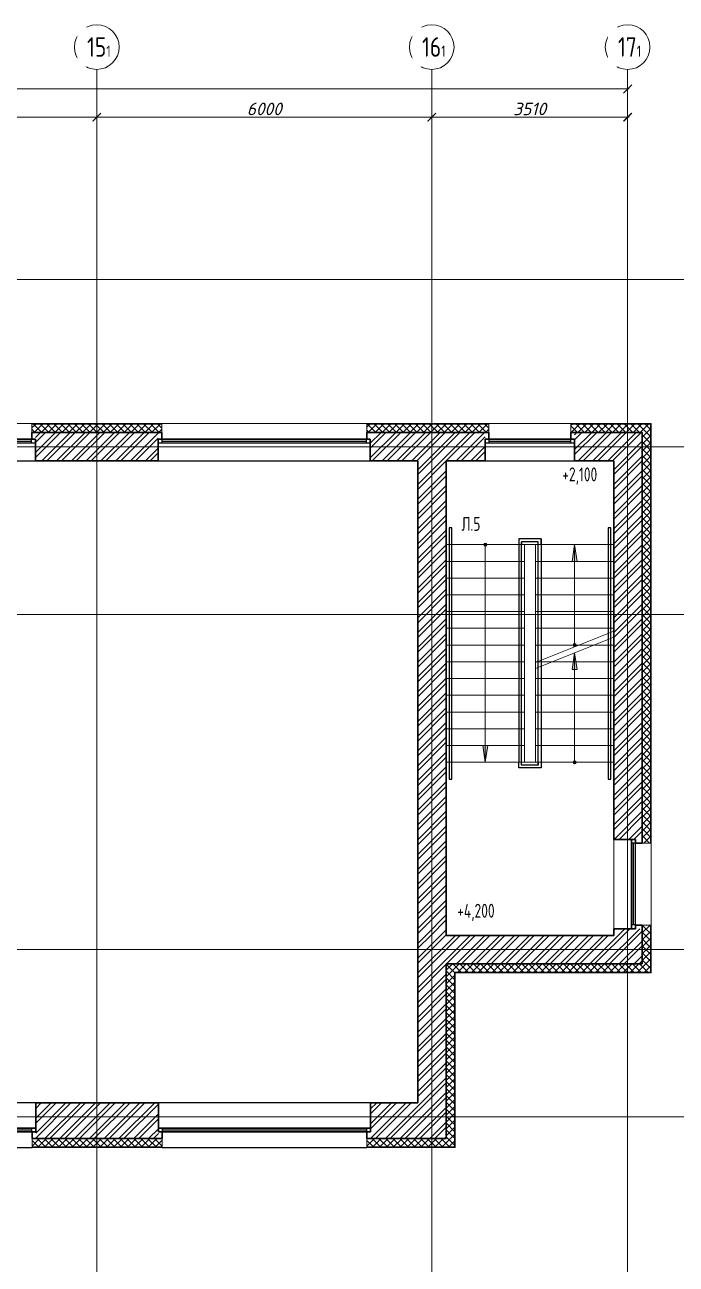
# Model space of a CAD drawing. Header units: millimetres. Extents: x 0 to 546, y 0 to 356.
# Drawn here: x 248.98 to 260.65, y 304.38 to 326.59 of the extents above; entities that cross this region are included whole.
import ezdxf
from ezdxf import colors
from ezdxf.entities.mleader import LeaderData, LeaderLine
from ezdxf.math import Vec2, Vec3

# ---------------------------------------------------------------- set-up
doc = ezdxf.new("R2010")
doc.units = ezdxf.units.MM
doc.linetypes.add('CENTER', pattern=[2, 1.25, -0.25, 0.25, -0.25])
for name, color, linetype, lineweight in [('АР_Лестницы', 250, 'Continuous', 15), ('АР_Лестницы ограждение', 94, 'Continuous', 25), ('АР_Навесной фасад', 147, 'Continuous', 5), ('АР_Оси', 195, 'Continuous', 9), ('АР_Оси размеры', 164, 'Continuous', 9), ('АР_Отметки', 250, 'Continuous', 15), ('АР_Сущ Несущая стена', 216, 'Continuous', 30), ('АР_Утеплитель', 250, 'Continuous', 9), ('АР_Штриховка кирпич', 250, 'Continuous', 9), ('Подвал', 250, 'Continuous', 30)]:
    doc.layers.add(name, color=color, linetype=linetype, lineweight=lineweight)
doc.layers.add('АР_новое окно', color=155, linetype='Continuous')
doc.styles.add('ISOCPEUR', font='isocpeur.ttf', dxfattribs={"width": 0.7})
doc.styles.add('ГОСТ 2.304', font='isocpeur.ttf', dxfattribs={"width": 0.7})
doc.styles.add('Мой', font='isocpeui.ttf')
doc.dimstyles.new('Размер в модели', dxfattribs={"dimscale": 0.5, "dimtxt": 0.45, "dimasz": 0.3, "dimexe": 0.05, "dimexo": 0.05, "dimgap": 0.07, "dimtad": 1, "dimdec": 0, "dimlfac": 1000, "dimzin": 1, "dimdsep": 46, "dimtxsty": 'Мой', "dimblk": 'ARCHTICK', "dimcen": 0, "dimdle": 0.05, "dimclrd": 7, "dimclre": 7, "dimclrt": 7, "dimadec": 7, "dimazin": 0, "dimtfac": 1, "dimtdec": 0, "dimtmove": 0, "dimatfit": 3, "dimfxl": 1, "dimfxlon": 1, "dimtolj": 1, "dimtzin": 9, "dimlwd": 13, "dimlwe": -1, "dimarcsym": 1})
pattern_1 = [(45, (-749.11362, 355.85036), (-0.13258252, 0.13258252), []), (45, (-749.02523, 355.85036), (-0.13258252, 0.13258252), [])]

# ---------------------------------------------------------------- blocks, each defined once
blk = doc.blocks.new('*U64')
h = blk.add_hatch(color=256)
h.dxf.hatch_style = 1
edge = h.paths.add_edge_path()
edge.add_arc((0, 0), 27.6, 359.64, 719.64)
h = blk.add_hatch(color=256)
h.dxf.hatch_style = 1
h.paths.add_polyline_path([(1660, -44), (1660, 44), (1960, 0)])
blk.add_line((1960, 0), (0, 0))
blk.add_lwpolyline([(1660, 44), (1660, -44), (1960, 0), (1660, 44)])
blk.add_circle((0, 0), 27.6)
blk = doc.blocks.new('*U4')
h = blk.add_hatch(color=256)
h.dxf.hatch_style = 1
edge = h.paths.add_edge_path()
edge.add_arc((0, 0), 27.6, 359.64, 719.64)
h = blk.add_hatch(color=256)
h.dxf.hatch_style = 1
h.paths.add_polyline_path([(3600, -44), (3600, 44), (3900, 0)])
blk.add_line((3900, 0), (0, 0))
blk.add_lwpolyline([(3600, 44), (3600, -44), (3900, 0), (3600, 44)])
blk.add_circle((0, 0), 27.6)
blk = doc.blocks.new('*U13')
at = {"layer": 'АР_новое окно', "lineweight": 20}
for p, q in [((0, 3800), (-70, 3800)), ((0, 0), (-70, 0))]:
    blk.add_line(p, q, dxfattribs=at)
at = {"layer": 'АР_новое окно'}
for p, q in [((-70, 3800), (-70, 0)), ((-70, 0), (-70, 3800)), ((0, 3800), (0, 0)), ((0, 3730), (-70, 3730)), ((-35, 3730), (-35, 70)), ((0, 70), (-70, 70))]:
    blk.add_line(p, q, dxfattribs=at)
blk = doc.blocks.new('*U15')
at = {"layer": 'АР_новое окно', "lineweight": 20}
for p, q in [((0, 1600), (-70, 1600)), ((0, 0), (-70, 0))]:
    blk.add_line(p, q, dxfattribs=at)
at = {"layer": 'АР_новое окно'}
for p, q in [((-70, 1600), (-70, 0)), ((-70, 0), (-70, 1600)), ((0, 1600), (0, 0)), ((0, 1530), (-70, 1530)), ((-35, 1530), (-35, 70)), ((0, 70), (-70, 70))]:
    blk.add_line(p, q, dxfattribs=at)
blk = doc.blocks.new('блок новое окно')
at = {"layer": 'АР_Навесной фасад', "ltscale": 100}
for points in [[(65, -640), (65, -800)], [(3735, -640), (3735, -800)]]:
    blk.add_lwpolyline(points, dxfattribs=at)
at = {"layer": 'АР_новое окно', "ltscale": 100}
for p, q in [((3800, 0), (0, 0)), ((3735, -521), (0, -521))]:
    blk.add_line(p, q, dxfattribs=at)
blk.add_lwpolyline([(65, -800), (3735, -800)], dxfattribs=at)
at = {"layer": 'АР_Сущ Несущая стена', "ltscale": 100}
for p, q in [((0, -521), (0, 0)), ((3800, -521), (3800, 0)), ((65, -521), (0, -521)), ((65, -521), (65, -640)), ((3800, -521), (3735, -521)), ((3735, -521), (3735, -640))]:
    blk.add_line(p, q, dxfattribs=at)
at = {"layer": 'АР_новое окно', "ltscale": 100, "xscale": -1, "rotation": 90}
blk.add_blockref('*U13', (3800, -521), dxfattribs=at)
blk = doc.blocks.new('_ArchTick')
at = {"color": 0, "linetype": 'ByBlock', "const_width": 0.15}
blk.add_lwpolyline([(-0.5, -0.5), (0.5, 0.5)], dxfattribs=at)
blk = doc.blocks.new('*D177')
at = {"layer": 'АР_Оси размеры', "color": 7, "ltscale": 100, "transparency": 16777216}
for p, q in [((244.266, 325.431), (244.266, 324.906)), ((250.266, 325.408), (250.266, 324.906))]:
    blk.add_line(p, q, dxfattribs=at)
at = {"layer": 'АР_Оси размеры', "color": 7, "lineweight": 13, "ltscale": 100, "transparency": 16777216}
blk.add_line((244.241, 324.931), (250.291, 324.931), dxfattribs=at)
at = {"layer": 'АР_Оси размеры', "color": 7, "lineweight": 13, "ltscale": 100, "transparency": 16777216, "xscale": 0.15, "yscale": 0.15, "zscale": 0.15, "rotation": 180}
blk.add_blockref('_ArchTick', (244.266, 324.931), dxfattribs=at)
at = {"layer": 'АР_Оси размеры', "color": 7, "lineweight": 13, "ltscale": 100, "transparency": 16777216, "xscale": 0.15, "yscale": 0.15, "zscale": 0.15}
blk.add_blockref('_ArchTick', (250.266, 324.931), dxfattribs=at)
at = {"layer": 'АР_Оси размеры', "color": 7, "ltscale": 100, "transparency": 16777216, "insert": (247.266, 325.079), "char_height": 0.225, "attachment_point": 5, "style": 'Мой'}
blk.add_mtext('\\A1;6000', dxfattribs=at)
blk = doc.blocks.new('*D178')
at = {"layer": 'АР_Оси размеры', "color": 7, "ltscale": 100, "transparency": 16777216}
for p, q in [((250.266, 325.408), (250.266, 324.906)), ((256.266, 325.407), (256.266, 324.906))]:
    blk.add_line(p, q, dxfattribs=at)
at = {"layer": 'АР_Оси размеры', "color": 7, "lineweight": 13, "ltscale": 100, "transparency": 16777216}
blk.add_line((250.241, 324.931), (256.291, 324.931), dxfattribs=at)
at = {"layer": 'АР_Оси размеры', "color": 7, "lineweight": 13, "ltscale": 100, "transparency": 16777216, "xscale": 0.15, "yscale": 0.15, "zscale": 0.15, "rotation": 180}
blk.add_blockref('_ArchTick', (250.266, 324.931), dxfattribs=at)
at = {"layer": 'АР_Оси размеры', "color": 7, "lineweight": 13, "ltscale": 100, "transparency": 16777216, "xscale": 0.15, "yscale": 0.15, "zscale": 0.15}
blk.add_blockref('_ArchTick', (256.266, 324.931), dxfattribs=at)
at = {"layer": 'АР_Оси размеры', "color": 7, "ltscale": 100, "transparency": 16777216, "insert": (253.266, 325.079), "char_height": 0.225, "attachment_point": 5, "style": 'Мой'}
blk.add_mtext('\\A1;6000', dxfattribs=at)
blk = doc.blocks.new('*D179')
at = {"layer": 'АР_Оси размеры', "color": 7, "ltscale": 100, "transparency": 16777216}
for p, q in [((256.266, 325.407), (256.266, 324.906)), ((259.776, 325.431), (259.776, 324.906))]:
    blk.add_line(p, q, dxfattribs=at)
at = {"layer": 'АР_Оси размеры', "color": 7, "lineweight": 13, "ltscale": 100, "transparency": 16777216}
blk.add_line((256.241, 324.931), (259.801, 324.931), dxfattribs=at)
at = {"layer": 'АР_Оси размеры', "color": 7, "lineweight": 13, "ltscale": 100, "transparency": 16777216, "xscale": 0.15, "yscale": 0.15, "zscale": 0.15, "rotation": 180}
blk.add_blockref('_ArchTick', (256.266, 324.931), dxfattribs=at)
at = {"layer": 'АР_Оси размеры', "color": 7, "lineweight": 13, "ltscale": 100, "transparency": 16777216, "xscale": 0.15, "yscale": 0.15, "zscale": 0.15}
blk.add_blockref('_ArchTick', (259.776, 324.931), dxfattribs=at)
at = {"layer": 'АР_Оси размеры', "color": 7, "ltscale": 100, "transparency": 16777216, "insert": (258.021, 325.079), "char_height": 0.225, "attachment_point": 5, "style": 'Мой'}
blk.add_mtext('\\A1;3510', dxfattribs=at)
blk = doc.blocks.new('*D181')
at = {"layer": 'АР_Оси размеры', "color": 7, "lineweight": 13, "ltscale": 100, "transparency": 16777216}
blk.add_line((196.241, 325.437), (259.801, 325.437), dxfattribs=at)
at = {"layer": 'АР_Оси размеры', "color": 7, "ltscale": 100, "transparency": 16777216}
for p, q in [((196.266, 325.437), (196.266, 325.462)), ((259.776, 325.437), (259.776, 325.462))]:
    blk.add_line(p, q, dxfattribs=at)
at = {"layer": 'АР_Оси размеры', "color": 7, "lineweight": 13, "ltscale": 100, "transparency": 16777216, "xscale": 0.15, "yscale": 0.15, "zscale": 0.15, "rotation": 180}
blk.add_blockref('_ArchTick', (196.266, 325.437), dxfattribs=at)
at = {"layer": 'АР_Оси размеры', "color": 7, "lineweight": 13, "ltscale": 100, "transparency": 16777216, "xscale": 0.15, "yscale": 0.15, "zscale": 0.15}
blk.add_blockref('_ArchTick', (259.776, 325.437), dxfattribs=at)
at = {"layer": 'АР_Оси размеры', "color": 7, "ltscale": 100, "transparency": 16777216, "insert": (228.021, 325.584), "char_height": 0.225, "attachment_point": 5, "style": 'Мой'}
blk.add_mtext('\\A1;63510', dxfattribs=at)
blk = doc.blocks.new('_DotSmall')
at = {"color": 0, "linetype": 'ByBlock', "const_width": 0.5}
blk.add_lwpolyline([(-0.0625, 0, 1), (0.0625, 0, 1)], format="xyb", close=True, dxfattribs=at)
blk = doc.blocks.new('*U83')
h = blk.add_hatch(color=256)
h.dxf.hatch_style = 1
edge = h.paths.add_edge_path()
edge.add_arc((0, 0), 27.6, 359.64, 719.64)
h = blk.add_hatch(color=256)
h.dxf.hatch_style = 1
h.paths.add_polyline_path([(1500, -44), (1500, 44), (1800, 0)])
blk.add_line((1800, 0), (0, 0))
blk.add_lwpolyline([(1500, 44), (1500, -44), (1800, 0), (1500, 44)])
blk.add_circle((0, 0), 27.6)
blk = doc.blocks.new('прпр')
at = {"layer": 'АР_Утеплитель', "ltscale": 100}
h = blk.add_hatch(dxfattribs=at)
h.set_pattern_fill('ANSI37', color=256, scale=0.7)
h.set_pattern_definition([(45, (-726.93894, 355.176325), (-0.061871843, 0.061871843), []), (135, (-726.93894, 355.176325), (-0.061871843, -0.061871843), [])])
h.paths.add_polyline_path([(251.431, 319.2842), (249.101, 319.2842), (249.101, 319.4342), (251.431, 319.4342)])
h = blk.add_hatch(dxfattribs=at)
h.set_pattern_fill('ANSI37', color=256, scale=0.7)
h.set_pattern_definition([(45, (-721.07894, 355.176325), (-0.061871843, 0.061871843), []), (135, (-721.07894, 355.176325), (-0.061871843, -0.061871843), [])])
h.paths.add_polyline_path([(257.291, 319.2842), (255.101, 319.2842), (255.101, 319.4342), (257.291, 319.4342)])
h = blk.add_hatch(dxfattribs=at)
h.set_pattern_fill('ANSI37', color=256, scale=0.7, angle=90)
h.set_pattern_definition([(135, (211.36389, -664.11079), (-0.061871843, -0.061871843), []), (225, (211.36389, -664.11079), (0.061871843, -0.061871843), [])])
h.paths.add_polyline_path([(260.036, 319.2842), (260.036, 311.9292), (260.186, 311.9292), (260.186, 319.4342), (258.761, 319.4342), (258.761, 319.2842)])
h = blk.add_hatch(dxfattribs=at)
h.set_pattern_fill('ANSI37', color=256, scale=0.7)
h.set_pattern_definition([(45, (-720.93394, 355.306325), (-0.061871843, 0.061871843), []), (135, (-720.93394, 355.306325), (-0.061871843, -0.061871843), [])])
h.paths.add_polyline_path([(256.526, 306.6342), (255.106, 306.6342), (255.106, 306.4842), (256.676, 306.4842), (256.676, 309.6142), (260.186, 309.6142), (260.186, 310.4592), (260.036, 310.4592), (260.036, 309.7642), (256.526, 309.7642)])
h = blk.add_hatch(dxfattribs=at)
h.set_pattern_fill('ANSI37', color=256, scale=0.7)
h.set_pattern_definition([(45, (-726.93394, 355.306325), (-0.061871843, 0.061871843), []), (135, (-726.93394, 355.306325), (-0.061871843, -0.061871843), [])])
h.paths.add_polyline_path([(251.436, 306.6342), (249.106, 306.6342), (249.106, 306.4842), (251.436, 306.4842)])
at = {"layer": 'АР_Штриховка кирпич', "ltscale": 100}
h = blk.add_hatch(dxfattribs=at)
h.set_pattern_fill('ANSI32', color=256, scale=0.5)
h.set_pattern_definition(pattern_1)
h.paths.add_polyline_path([(251.366, 319.2842), (249.166, 319.2842), (249.166, 318.7742), (251.366, 318.7742)])
h = blk.add_hatch(dxfattribs=at)
h.set_pattern_fill('ANSI32', color=256, scale=0.5)
h.set_pattern_definition(pattern_1)
h.paths.add_polyline_path([(257.226, 319.2842), (255.166, 319.2842), (255.166, 318.7742), (256.016, 318.7742), (256.016, 310.2742), (256.526, 310.2742), (256.526, 318.7737), (257.226, 318.7742)])
h = blk.add_hatch(dxfattribs=at)
h.set_pattern_fill('ANSI32', color=256, scale=0.5)
h.set_pattern_definition([(45, (-745.60362, 355.85036), (-0.13258252, 0.13258252), []), (45, (-745.51523, 355.85036), (-0.13258252, 0.13258252), [])])
h.paths.add_polyline_path([(260.036, 319.2842), (258.826, 319.2842), (258.826, 318.7742), (259.526, 318.7742), (259.526, 311.9942), (260.036, 311.9942), (260.036, 318.7737)])
h = blk.add_hatch(dxfattribs=at)
h.set_pattern_fill('ANSI32', color=256, scale=0.5)
h.set_pattern_definition(pattern_1)
h.paths.add_polyline_path([(256.526, 309.7642), (260.036, 309.7642), (260.036, 310.3942), (259.526, 310.3942), (259.526, 310.2742), (256.526, 310.2742), (256.016, 310.2742), (256.016, 307.2742), (255.171, 307.2742), (255.171, 306.6342), (256.526, 306.6342)])
h = blk.add_hatch(dxfattribs=at)
h.set_pattern_fill('ANSI32', color=256, scale=0.5)
h.set_pattern_definition(pattern_1)
h.paths.add_polyline_path([(251.371, 307.2742), (249.171, 307.2742), (249.171, 306.6342), (251.371, 306.6342)])
at = {"layer": 'АР_Лестницы', "color": 7, "ltscale": 100}
for p, q in [((256.526, 317.2749), (259.5231, 317.2749)), ((256.526, 316.9749), (257.926, 316.9749)), ((258.126, 316.9749), (259.526, 316.9749)), ((256.526, 316.6749), (257.926, 316.6749)), ((258.126, 316.6749), (259.526, 316.6749)), ((256.526, 316.3749), (257.926, 316.3749)), ((258.126, 316.3749), (259.526, 316.3749)), ((256.526, 316.0749), (257.926, 316.0749)), ((258.126, 316.0749), (259.526, 316.0749)), ((256.526, 315.7749), (257.926, 315.7749)), ((258.126, 315.7749), (259.526, 315.7749)), ((258.126, 315.1646), (259.526, 315.7246)), ((258.126, 315.0549), (259.526, 315.6149)), ((256.526, 315.4749), (257.926, 315.4749)), ((258.126, 315.4749), (259.526, 315.4749)), ((256.526, 315.1749), (257.926, 315.1749)), ((258.126, 315.1749), (259.526, 315.1749)), ((256.526, 314.8749), (257.926, 314.8749)), ((258.126, 314.8749), (259.526, 314.8749)), ((256.526, 314.5749), (257.926, 314.5749)), ((258.126, 314.5749), (259.526, 314.5749)), ((256.526, 314.2749), (257.926, 314.2749)), ((258.126, 314.2749), (259.526, 314.2749)), ((256.526, 313.9749), (257.926, 313.9749)), ((258.126, 313.9749), (259.526, 313.9749)), ((256.526, 313.6749), (257.926, 313.6749)), ((258.126, 313.6749), (259.526, 313.6749))]:
    blk.add_line(p, q, dxfattribs=at)
at = {"layer": 'АР_Лестницы', "ltscale": 100}
for points in [[(256.526, 317.2749), (257.926, 317.2749), (257.926, 313.3749), (256.526, 313.3749)], [(258.1231, 317.2749), (259.5231, 317.2749), (259.5231, 313.3749), (258.1231, 313.3749)]]:
    blk.add_lwpolyline(points, close=True, dxfattribs=at)
at = {"layer": 'АР_Лестницы ограждение', "color": 18, "ltscale": 100, "true_color": 0x000000}
for points in [[(256.5759, 313.0757), (256.6259, 313.0757), (256.6259, 317.5749), (256.5759, 317.5749)], [(259.4274, 313.0757), (259.4774, 313.0757), (259.4774, 317.5749), (259.4274, 317.5749)]]:
    blk.add_lwpolyline(points, close=True, dxfattribs=at)
for points in [[(257.8242, 317.3752), (257.8242, 313.3793)], [(258.226, 317.2749), (258.226, 317.3752), (257.8242, 317.3752), (257.8242, 317.2704)], [(257.8742, 313.3793), (257.8742, 317.3252)], [(258.176, 317.2749), (258.176, 317.3252), (257.8742, 317.3252), (257.8742, 317.2704)], [(258.176, 313.3246), (258.176, 317.3252)], [(258.226, 317.3752), (258.226, 313.2746)], [(258.226, 313.3749), (258.226, 313.2746), (257.8243, 313.275), (257.8243, 313.3797)], [(258.176, 313.3749), (258.176, 313.3246), (257.8742, 313.3246), (257.8742, 313.3793)]]:
    blk.add_lwpolyline(points, dxfattribs=at)
at = {"layer": 'АР_Навесной фасад', "ltscale": 100}
for p, q in [((249.101, 319.4442), (251.431, 319.4442)), ((249.101, 319.4342), (251.431, 319.4342)), ((255.101, 319.4442), (260.196, 319.4442)), ((255.101, 319.4342), (257.291, 319.4342)), ((258.761, 319.4342), (260.186, 319.4342)), ((260.186, 311.9292), (260.186, 319.4342)), ((260.196, 311.9292), (260.196, 319.4442)), ((260.186, 309.6142), (260.186, 310.4592)), ((260.196, 309.6042), (260.196, 310.4592)), ((256.676, 309.6142), (260.186, 309.6142)), ((256.676, 309.6142), (256.676, 306.4842)), ((256.686, 309.6042), (260.196, 309.6042)), ((256.686, 309.6042), (256.686, 306.4742)), ((249.106, 306.4842), (251.436, 306.4842)), ((249.106, 306.4742), (251.436, 306.4742)), ((255.106, 306.4842), (256.676, 306.4842)), ((255.106, 306.4742), (256.686, 306.4742))]:
    blk.add_line(p, q, dxfattribs=at)
at = {"layer": 'АР_Навесной фасад', "color": 18, "ltscale": 100, "true_color": 0x000000}
for points in [[(245.431, 319.4442), (249.101, 319.4442)], [(249.101, 319.2842), (249.101, 319.4442)], [(251.431, 319.2842), (251.431, 319.4442)], [(251.431, 319.4442), (255.101, 319.4442)], [(255.101, 319.2842), (255.101, 319.4442)], [(257.291, 319.2842), (257.291, 319.4442)], [(258.761, 319.2842), (258.761, 319.4442)], [(260.036, 311.9292), (260.196, 311.9292)], [(260.196, 310.4592), (260.196, 311.9292)], [(260.036, 310.4592), (260.196, 310.4592)]]:
    blk.add_lwpolyline(points, dxfattribs=at)
at = {"layer": 'АР_новое окно'}
for p, q in [((245.366, 318.7742), (249.166, 318.7742)), ((251.366, 318.7742), (255.166, 318.7742)), ((257.226, 318.7742), (258.826, 318.7742))]:
    blk.add_line(p, q, dxfattribs=at)
at = {"layer": 'АР_Оси', "linetype": 'CENTER', "ltscale": 1000}
for p, q in [((250.266, 325.7866), (250.266, 279.2575)), ((256.266, 325.7866), (256.266, 270.0543)), ((259.776, 325.7866), (259.776, 270.0543)), ((190.1323, 322.0242), (273.3107, 322.0242)), ((190.1323, 319.0242), (273.3107, 319.0242)), ((190.1323, 316.0242), (273.3107, 316.0242)), ((190.1323, 316.0242), (273.3107, 316.0242)), ((190.1323, 310.0242), (273.3107, 310.0242)), ((190.1323, 307.0242), (273.3107, 307.0242))]:
    blk.add_line(p, q, dxfattribs=at)
at = {"layer": 'АР_Оси', "ltscale": 0.5}
for centre in [(250.266, 326.1866), (256.266, 326.1866), (259.776, 326.1866)]:
    blk.add_circle(centre, 0.4, dxfattribs=at)
at = {"layer": 'АР_Сущ Несущая стена', "color": 7, "ltscale": 100}
for p, q in [((249.101, 319.2842), (251.431, 319.2842)), ((249.101, 319.1653), (249.101, 319.2842)), ((251.431, 319.1653), (251.431, 319.2842)), ((255.101, 319.2842), (257.291, 319.2842)), ((255.101, 319.1653), (255.101, 319.2842)), ((257.291, 319.1653), (257.291, 319.2842)), ((258.761, 319.2842), (260.036, 319.2842)), ((258.761, 319.1653), (258.761, 319.2842)), ((260.036, 311.9292), (260.036, 319.2842)), ((249.101, 319.1653), (249.166, 319.1653)), ((249.166, 319.1653), (249.166, 318.7742)), ((251.366, 319.1653), (251.366, 318.7742)), ((251.366, 319.1653), (251.431, 319.1653)), ((255.101, 319.1653), (255.166, 319.1653)), ((255.166, 319.1653), (255.166, 318.7742)), ((257.226, 319.1653), (257.226, 318.7742)), ((257.291, 319.1653), (257.226, 319.1653)), ((258.826, 319.1653), (258.761, 319.1653)), ((258.826, 319.1653), (258.826, 318.7742)), ((249.166, 318.7742), (251.366, 318.7742)), ((255.166, 318.7742), (256.016, 318.7742)), ((256.016, 318.7742), (256.016, 307.2742)), ((256.526, 318.7742), (257.226, 318.7742)), ((256.526, 318.7742), (256.526, 310.2742)), ((258.826, 318.7742), (259.526, 318.7742)), ((259.526, 311.9942), (259.526, 318.7742)), ((259.526, 311.9942), (259.9171, 311.9942)), ((259.9171, 311.9292), (260.036, 311.9292)), ((259.9171, 310.4592), (260.036, 310.4592)), ((260.036, 309.7642), (260.036, 310.4592)), ((256.526, 310.2742), (259.526, 310.2742)), ((259.526, 310.2742), (259.526, 310.3942)), ((259.526, 310.3942), (259.9171, 310.3942)), ((256.526, 309.7642), (260.036, 309.7642)), ((256.526, 309.7642), (256.526, 306.6342)), ((249.171, 307.2742), (251.371, 307.2742)), ((255.171, 307.2742), (256.016, 307.2742)), ((249.106, 306.6342), (251.436, 306.6342)), ((255.106, 306.6342), (256.526, 306.6342))]:
    blk.add_line(p, q, dxfattribs=at)
at = {"layer": 'АР_Сущ Несущая стена', "color": 7, "lineweight": 15, "ltscale": 100}
for p, q in [((245.431, 319.1653), (249.166, 319.1653)), ((251.431, 319.1653), (255.101, 319.1653)), ((259.526, 310.3942), (259.526, 311.9942)), ((259.9171, 310.3942), (259.9171, 311.9292))]:
    blk.add_line(p, q, dxfattribs=at)
at = {"layer": 'АР_Сущ Несущая стена', "color": 7, "ltscale": 100}
for points in [[(259.9171, 311.9292), (259.9171, 311.9942)], [(259.9171, 310.4592), (259.9171, 310.3942)]]:
    blk.add_lwpolyline(points, dxfattribs=at)
at = {"layer": 'Подвал', "lineweight": 13, "ltscale": 500}
blk.add_line((257.926, 313.3749), (258.1231, 313.3749), dxfattribs=at)
at = {"xscale": 0.001, "yscale": 0.001, "zscale": 0.001}
for p in [(245.371, 307.2742), (251.371, 307.2742)]:
    blk.add_blockref('блок новое окно', p, dxfattribs=at)
at = {"layer": 'АР_Лестницы', "ltscale": 75, "xscale": 0.001, "yscale": 0.001, "zscale": 0.001}
for name, p, rotation in [('*U4', (257.226, 317.2749), 269.9999999999998), ('*U83', (258.826, 315.4749), 89.99999999999994), ('*U64', (258.826, 313.3749), 89.99999999999994)]:
    blk.add_blockref(name, p, dxfattribs=dict(at, rotation=rotation))
at = {"layer": 'АР_новое окно', "xscale": -0.001, "yscale": 0.001, "zscale": 0.001}
for name, p, rotation in [('*U13', (249.166, 319.0953), 89.99999999999993), ('*U13', (255.166, 319.0953), 89.99999999999993), ('*U15', (258.826, 319.0953), 89.99999999999993), ('*U15', (259.9171, 311.9942), 180)]:
    blk.add_blockref(name, p, dxfattribs=dict(at, rotation=rotation))
at = {"layer": 'АР_Оси размеры', "ltscale": 100}
for base, p1, p2, picture, middle in [((250.266, 324.9313), (244.266, 325.5039), (250.266, 325.4333), '*D177', (247.266, 325.0788)), ((256.266, 324.9313), (250.266, 325.4333), (256.266, 325.4325), '*D178', (253.266, 325.0788)), ((259.776, 324.9313), (256.266, 325.4325), (259.776, 325.4695), '*D179', (258.021, 325.0788))]:
    dim = blk.add_linear_dim(base=base, p1=p1, p2=p2, dimstyle='Размер в модели', dxfattribs=at)
    dim.commit()
    dim.dimension.update_dxf_attribs({"geometry": picture, "text_midpoint": middle})
at = {"layer": 'АР_Отметки'}
ml = blk.add_multileader_mtext('Standard', dxfattribs=at)
ml.set_content('Л.4', color=256, style='ISOCPEUR')
ml.set_leader_properties(color=256, linetype='Continuous', lineweight=-1)
ml.set_arrow_properties(name='DOTSMALL')
ml.build(insert=Vec2(0, 0))
ml.multileader.update_dxf_attribs({"has_text_frame": 1, "text_left_attachment_type": 4, "text_right_attachment_type": 4, "dogleg_length": 100, "arrow_head_size": 0.18})
ctx = ml.context
ctx.base_point, ctx.char_height, ctx.arrow_head_size, ctx.landing_gap_size, ctx.plane_origin = Vec3(147485.2159, 168748.814), 0.25, 0.18, 0.05, Vec3(390.2341, 309.1284)
ctx.left_attachment, ctx.right_attachment = 4, 4
notes = []
notes.append((ctx, [(0, (0, 0, 0), (0, 0), (1, 0), 1, [])]))
ctx.mtext.insert, ctx.mtext.width, ctx.mtext.line_spacing_style, ctx.mtext.flow_direction = Vec3(362.1637, 321.6194), 0.852697, 2, 5
ml = blk.add_multileader_mtext('Standard', dxfattribs=at)
ml.set_content('Л.4', color=256, style='ISOCPEUR')
ml.set_leader_properties(color=256, linetype='Continuous', lineweight=-1)
ml.set_arrow_properties(name='DOTSMALL')
ml.build(insert=Vec2(0, 0))
ml.multileader.update_dxf_attribs({"has_text_frame": 1, "text_left_attachment_type": 4, "text_right_attachment_type": 4, "dogleg_length": 100, "arrow_head_size": 0.18})
ctx = ml.context
ctx.base_point, ctx.char_height, ctx.arrow_head_size, ctx.landing_gap_size, ctx.plane_origin = Vec3(147622.5144, 168748.553), 0.25, 0.18, 0.05, Vec3(526.7959, 309.402)
ctx.left_attachment, ctx.right_attachment = 4, 4
notes.append((ctx, [(0, (0, 0, 0), (0, 0), (1, 0), 1, [])]))
ctx.mtext.insert, ctx.mtext.width, ctx.mtext.line_spacing_style, ctx.mtext.flow_direction = Vec3(499.4622, 321.3584), 0.852697, 2, 5
ml = blk.add_multileader_mtext('Standard', dxfattribs=at)
ml.set_content('+8,400', color=256, style='ISOCPEUR')
ml.set_leader_properties(color=256, linetype='Continuous', lineweight=-1)
ml.set_arrow_properties(name='DOTSMALL')
ml.build(insert=Vec2(0, 0))
ml.multileader.update_dxf_attribs({"has_text_frame": 1, "text_left_attachment_type": 4, "text_right_attachment_type": 4, "dogleg_length": 100, "arrow_head_size": 0.18})
ctx = ml.context
ctx.base_point, ctx.char_height, ctx.arrow_head_size, ctx.landing_gap_size, ctx.plane_origin = Vec3(147485.035, 168748.0566), 0.25, 0.18, 0.05, Vec3(362.476, 321.3317)
ctx.left_attachment, ctx.right_attachment = 4, 4
notes.append((ctx, [(0, (0, 0, 0), (0, 0), (1, 0), 1, [])]))
ctx.mtext.insert, ctx.mtext.width, ctx.mtext.line_spacing_style, ctx.mtext.flow_direction = Vec3(361.9827, 320.862), 0.852697, 2, 5
ml = blk.add_multileader_mtext('Standard', dxfattribs=at)
ml.set_content('+7,050', color=256, style='ISOCPEUR')
ml.set_leader_properties(color=256, linetype='Continuous', lineweight=-1)
ml.set_arrow_properties(name='DOTSMALL')
ml.build(insert=Vec2(0, 0))
ml.multileader.update_dxf_attribs({"has_text_frame": 1, "text_left_attachment_type": 4, "text_right_attachment_type": 4, "dogleg_length": 100, "arrow_head_size": 0.18})
ctx = ml.context
ctx.base_point, ctx.char_height, ctx.arrow_head_size, ctx.landing_gap_size, ctx.plane_origin = Vec3(147490.3292, 168747.9848), 0.25, 0.18, 0.05, Vec3(367.1456, 319.1893)
ctx.left_attachment, ctx.right_attachment = 4, 4
notes.append((ctx, [(0, (0, 0, 0), (0, 0), (1, 0), 1, [])]))
ctx.mtext.insert, ctx.mtext.width, ctx.mtext.line_spacing_style, ctx.mtext.flow_direction = Vec3(367.277, 320.7902), 0.852697, 2, 5
ml = blk.add_multileader_mtext('Standard', dxfattribs=at)
ml.set_content('+11,550', color=256, style='ISOCPEUR')
ml.set_leader_properties(color=256, linetype='Continuous', lineweight=-1)
ml.set_arrow_properties(name='DOTSMALL')
ml.build(insert=Vec2(0, 0))
ml.multileader.update_dxf_attribs({"has_text_frame": 1, "text_left_attachment_type": 4, "text_right_attachment_type": 4, "dogleg_length": 100, "arrow_head_size": 0.18})
ctx = ml.context
ctx.base_point, ctx.char_height, ctx.arrow_head_size, ctx.landing_gap_size, ctx.plane_origin = Vec3(147621.9099, 168747.9026), 0.25, 0.18, 0.05, Vec3(496.6465, 319.7835)
ctx.left_attachment, ctx.right_attachment = 4, 4
notes.append((ctx, [(0, (0, 0, 0), (0, 0), (1, 0), 1, [])]))
ctx.mtext.insert, ctx.mtext.width, ctx.mtext.line_spacing_style, ctx.mtext.flow_direction = Vec3(498.8577, 320.708), 0.852697, 2, 5
ml = blk.add_multileader_mtext('Standard', dxfattribs=at)
ml.set_content('+11,550', color=256, style='ISOCPEUR')
ml.set_leader_properties(color=256, linetype='Continuous', lineweight=-1)
ml.set_arrow_properties(name='DOTSMALL')
ml.build(insert=Vec2(0, 0))
ml.multileader.update_dxf_attribs({"has_text_frame": 1, "text_left_attachment_type": 4, "text_right_attachment_type": 4, "dogleg_length": 100, "arrow_head_size": 0.18})
ctx = ml.context
ctx.base_point, ctx.char_height, ctx.arrow_head_size, ctx.landing_gap_size, ctx.plane_origin = Vec3(147621.9099, 168747.9026), 0.25, 0.18, 0.05, Vec3(496.6465, 319.7835)
ctx.left_attachment, ctx.right_attachment = 4, 4
notes.append((ctx, [(0, (0, 0, 0), (0, 0), (1, 0), 1, [])]))
ctx.mtext.insert, ctx.mtext.width, ctx.mtext.line_spacing_style, ctx.mtext.flow_direction = Vec3(498.8577, 320.708), 0.852697, 2, 5
ml = blk.add_multileader_mtext('Standard', dxfattribs=at)
ml.set_content('+13,200', color=256, style='ISOCPEUR')
ml.set_leader_properties(color=256, linetype='Continuous', lineweight=-1)
ml.set_arrow_properties(name='DOTSMALL')
ml.build(insert=Vec2(0, 0))
ml.multileader.update_dxf_attribs({"has_text_frame": 1, "text_left_attachment_type": 4, "text_right_attachment_type": 4, "dogleg_length": 100, "arrow_head_size": 0.18})
ctx = ml.context
ctx.base_point, ctx.char_height, ctx.arrow_head_size, ctx.landing_gap_size, ctx.plane_origin = Vec3(147627.0658, 168747.8362), 0.25, 0.18, 0.05, Vec3(501.6465, 320.5285)
ctx.left_attachment, ctx.right_attachment = 4, 4
notes.append((ctx, [(0, (0, 0, 0), (0, 0), (1, 0), 1, [])]))
ctx.mtext.insert, ctx.mtext.width, ctx.mtext.line_spacing_style, ctx.mtext.flow_direction = Vec3(504.0135, 320.6416), 0.852697, 2, 5
ml = blk.add_multileader_mtext('Standard', dxfattribs=at)
ml.set_content('+13,340', color=256, style='ISOCPEUR')
ml.set_leader_properties(color=256, linetype='Continuous', lineweight=-1)
ml.set_arrow_properties(name='DOTSMALL')
ml.build(insert=Vec2(0, 0))
ml.multileader.update_dxf_attribs({"has_text_frame": 1, "text_left_attachment_type": 4, "text_right_attachment_type": 4, "dogleg_length": 100, "arrow_head_size": 0.18})
ctx = ml.context
ctx.base_point, ctx.char_height, ctx.arrow_head_size, ctx.landing_gap_size, ctx.plane_origin = Vec3(147626.95, 168746.2444), 0.25, 0.18, 0.05, Vec3(502.3289, 319.0113)
ctx.left_attachment, ctx.right_attachment = 4, 4
notes.append((ctx, [(0, (0, 0, 0), (0, 0), (1, 0), 1, [])]))
ctx.mtext.insert, ctx.mtext.width, ctx.mtext.line_spacing_style, ctx.mtext.flow_direction = Vec3(503.8977, 319.0498), 0.852697, 2, 5
ml = blk.add_multileader_mtext('Standard', dxfattribs=at)
ml.set_content('+2,100', color=256, style='ISOCPEUR')
ml.set_leader_properties(color=256, linetype='Continuous', lineweight=-1)
ml.set_arrow_properties(name='DOTSMALL')
ml.build(insert=Vec2(0, 0))
ml.multileader.update_dxf_attribs({"has_text_frame": 1, "text_left_attachment_type": 4, "text_right_attachment_type": 4, "dogleg_length": 100, "arrow_head_size": 0.18})
ctx = ml.context
ctx.base_point, ctx.char_height, ctx.arrow_head_size, ctx.landing_gap_size, ctx.plane_origin = Vec3(147381.6577, 168745.8522), 0.25, 0.18, 0.05, Vec3(252.7958, 312.5389)
ctx.left_attachment, ctx.right_attachment = 4, 4
notes.append((ctx, [(0, (0, 0, 0), (0, 0), (1, 0), 1, [])]))
ctx.mtext.insert, ctx.mtext.width, ctx.mtext.line_spacing_style, ctx.mtext.flow_direction = Vec3(258.6054, 318.6576), 0.852697, 2, 5
ml = blk.add_multileader_mtext('Standard', dxfattribs=at)
ml.set_content('+6,300', color=256, style='ISOCPEUR')
ml.set_leader_properties(color=256, linetype='Continuous', lineweight=-1)
ml.set_arrow_properties(name='DOTSMALL')
ml.build(insert=Vec2(0, 0))
ml.multileader.update_dxf_attribs({"has_text_frame": 1, "text_left_attachment_type": 4, "text_right_attachment_type": 4, "dogleg_length": 100, "arrow_head_size": 0.18})
ctx = ml.context
ctx.base_point, ctx.char_height, ctx.arrow_head_size, ctx.landing_gap_size, ctx.plane_origin = Vec3(147516.4938, 168745.4046), 0.25, 0.18, 0.05, Vec3(401.7354, 315.6357)
ctx.left_attachment, ctx.right_attachment = 4, 4
notes.append((ctx, [(0, (0, 0, 0), (0, 0), (1, 0), 1, [])]))
ctx.mtext.insert, ctx.mtext.width, ctx.mtext.line_spacing_style, ctx.mtext.flow_direction = Vec3(393.4415, 318.21), 0.852697, 2, 5
ml = blk.add_multileader_mtext('Standard', dxfattribs=at)
ml.set_content('Л.5', color=256, style='ISOCPEUR')
ml.set_leader_properties(color=256, linetype='Continuous', lineweight=-1)
ml.set_arrow_properties(name='DOTSMALL')
ml.build(insert=Vec2(0, 0))
ml.multileader.update_dxf_attribs({"has_text_frame": 1, "text_left_attachment_type": 4, "text_right_attachment_type": 4, "dogleg_length": 100, "arrow_head_size": 0.18})
ctx = ml.context
ctx.base_point, ctx.char_height, ctx.arrow_head_size, ctx.landing_gap_size, ctx.plane_origin = Vec3(147515.0398, 168745.3867), 0.25, 0.18, 0.05, Vec3(417.7204, 304.1381)
ctx.left_attachment, ctx.right_attachment = 4, 4
notes.append((ctx, [(0, (0, 0, 0), (0, 0), (1, 0), 1, [])]))
ctx.mtext.insert, ctx.mtext.width, ctx.mtext.line_spacing_style, ctx.mtext.flow_direction = Vec3(391.9876, 318.1921), 0.852697, 2, 5
ml = blk.add_multileader_mtext('Standard', dxfattribs=at)
ml.set_content('Л.5', color=256, style='ISOCPEUR')
ml.set_leader_properties(color=256, linetype='Continuous', lineweight=-1)
ml.set_arrow_properties(name='DOTSMALL')
ml.build(insert=Vec2(0, 0))
ml.multileader.update_dxf_attribs({"has_text_frame": 1, "text_left_attachment_type": 4, "text_right_attachment_type": 4, "dogleg_length": 100, "arrow_head_size": 0.18})
ctx = ml.context
ctx.base_point, ctx.char_height, ctx.arrow_head_size, ctx.landing_gap_size, ctx.plane_origin = Vec3(147379.8526, 168744.9655), 0.25, 0.18, 0.05, Vec3(282.5048, 303.7083)
ctx.left_attachment, ctx.right_attachment = 4, 4
notes.append((ctx, [(0, (0, 0, 0), (0, 0), (1, 0), 1, [])]))
ctx.mtext.insert, ctx.mtext.width, ctx.mtext.line_spacing_style, ctx.mtext.flow_direction = Vec3(256.8003, 317.771), 0.852697, 2, 5
ml = blk.add_multileader_mtext('Standard', dxfattribs=at)
ml.set_content('+8,400', color=256, style='ISOCPEUR')
ml.set_leader_properties(color=256, linetype='Continuous', lineweight=-1)
ml.set_arrow_properties(name='DOTSMALL')
ml.build(insert=Vec2(0, 0))
ml.multileader.update_dxf_attribs({"has_text_frame": 1, "text_left_attachment_type": 4, "text_right_attachment_type": 4, "dogleg_length": 100, "arrow_head_size": 0.18})
ctx = ml.context
ctx.base_point, ctx.char_height, ctx.arrow_head_size, ctx.landing_gap_size, ctx.plane_origin = Vec3(147467.6321, 168740.3994), 0.25, 0.18, 0.05, Vec3(344.7571, 312.6644)
ctx.left_attachment, ctx.right_attachment = 4, 4
notes.append((ctx, [(0, (0, 0, 0), (0, 0), (1, 0), 1, [])]))
ctx.mtext.insert, ctx.mtext.width, ctx.mtext.line_spacing_style, ctx.mtext.flow_direction = Vec3(344.5798, 313.2049), 0.852697, 2, 5
ml = blk.add_multileader_mtext('Standard', dxfattribs=at)
ml.set_content('+8,400', color=256, style='ISOCPEUR')
ml.set_leader_properties(color=256, linetype='Continuous', lineweight=-1)
ml.set_arrow_properties(name='DOTSMALL')
ml.build(insert=Vec2(0, 0))
ml.multileader.update_dxf_attribs({"has_text_frame": 1, "text_left_attachment_type": 4, "text_right_attachment_type": 4, "dogleg_length": 100, "arrow_head_size": 0.18})
ctx = ml.context
ctx.base_point, ctx.char_height, ctx.arrow_head_size, ctx.landing_gap_size, ctx.plane_origin = Vec3(147515.836, 168738.7517), 0.25, 0.18, 0.05, Vec3(396.7019, 318.1025)
ctx.left_attachment, ctx.right_attachment = 4, 4
notes.append((ctx, [(0, (0, 0, 0), (0, 0), (1, 0), 1, [])]))
ctx.mtext.insert, ctx.mtext.width, ctx.mtext.line_spacing_style, ctx.mtext.flow_direction = Vec3(392.7837, 311.5571), 0.852697, 2, 5
ml = blk.add_multileader_mtext('Standard', dxfattribs=at)
ml.set_content('+4,200', color=256, style='ISOCPEUR')
ml.set_leader_properties(color=256, linetype='Continuous', lineweight=-1)
ml.set_arrow_properties(name='DOTSMALL')
ml.build(insert=Vec2(0, 0))
ml.multileader.update_dxf_attribs({"has_text_frame": 1, "text_left_attachment_type": 4, "text_right_attachment_type": 4, "dogleg_length": 100, "arrow_head_size": 0.18})
ctx = ml.context
ctx.base_point, ctx.char_height, ctx.arrow_head_size, ctx.landing_gap_size, ctx.plane_origin = Vec3(147379.7755, 168738.0354), 0.25, 0.18, 0.05, Vec3(257.6549, 310.3891)
ctx.left_attachment, ctx.right_attachment = 4, 4
notes.append((ctx, [(0, (0, 0, 0), (0, 0), (1, 0), 1, [])]))
ctx.mtext.insert, ctx.mtext.width, ctx.mtext.line_spacing_style, ctx.mtext.flow_direction = Vec3(256.7232, 310.8408), 0.852697, 2, 5
ml = blk.add_multileader_mtext('Standard', dxfattribs=at)
ml.set_content('+8,400', color=256, style='ISOCPEUR')
ml.set_leader_properties(color=256, linetype='Continuous', lineweight=-1)
ml.set_arrow_properties(name='DOTSMALL')
ml.build(insert=Vec2(0, 0))
ml.multileader.update_dxf_attribs({"has_text_frame": 1, "text_left_attachment_type": 4, "text_right_attachment_type": 4, "dogleg_length": 100, "arrow_head_size": 0.18})
ctx = ml.context
ctx.base_point, ctx.char_height, ctx.arrow_head_size, ctx.landing_gap_size, ctx.plane_origin = Vec3(147488.2947, 168737.906), 0.25, 0.18, 0.05, Vec3(365.4197, 310.1709)
ctx.left_attachment, ctx.right_attachment = 4, 4
notes.append((ctx, [(0, (0, 0, 0), (0, 0), (1, 0), 1, [])]))
ctx.mtext.insert, ctx.mtext.width, ctx.mtext.line_spacing_style, ctx.mtext.flow_direction = Vec3(365.2424, 310.7114), 0.852697, 2, 5
for ctx, leaders in notes:
    for number, flags, end, landing, length, lines in leaders:
        leader = LeaderData()
        leader.index, (leader.has_last_leader_line, leader.has_dogleg_vector, leader.attachment_direction) = number, flags
        leader.last_leader_point, leader.dogleg_vector, leader.dogleg_length = Vec3(end), Vec3(landing), length
        for number, points, colour, breaks in lines:
            line = LeaderLine()
            line.index, line.vertices, line.color, line.breaks = number, Vec3.list(points), colors.encode_raw_color(colour), breaks
            leader.lines.append(line)
        ctx.leaders.append(leader)
at = {"layer": 'АР_Оси', "char_height": 0.35, "width": 0.123867, "attachment_point": 1, "line_spacing_factor": 1.149209, "style": 'ГОСТ 2.304', "bg_fill": 2}
for s, insert in [('{\\W0.8;15\\H0.57143x;1}', (250.0919, 326.3644)), ('{\\W0.8;16\\H0.57143x;1}', (256.0919, 326.3644)), ('{\\W0.8;17\\H0.57143x;1}', (259.6019, 326.3644))]:
    blk.add_mtext(s, dxfattribs=dict(at, insert=insert))
at = {"layer": 'АР_Оси размеры', "ltscale": 100}
dim = blk.add_linear_dim(base=(259.776, 325.4366), p1=(196.266, 325.4366), p2=(259.776, 325.4366), dimstyle='Размер в модели', dxfattribs=at)
dim.commit()
dim.dimension.update_dxf_attribs({"geometry": '*D181', "text_midpoint": (228.021, 325.5841)})

msp = doc.modelspace()

# ---------------------------------------------------------------- block references
msp.add_blockref('прпр', (0, 0))

doc.saveas('drawing.dxf')
